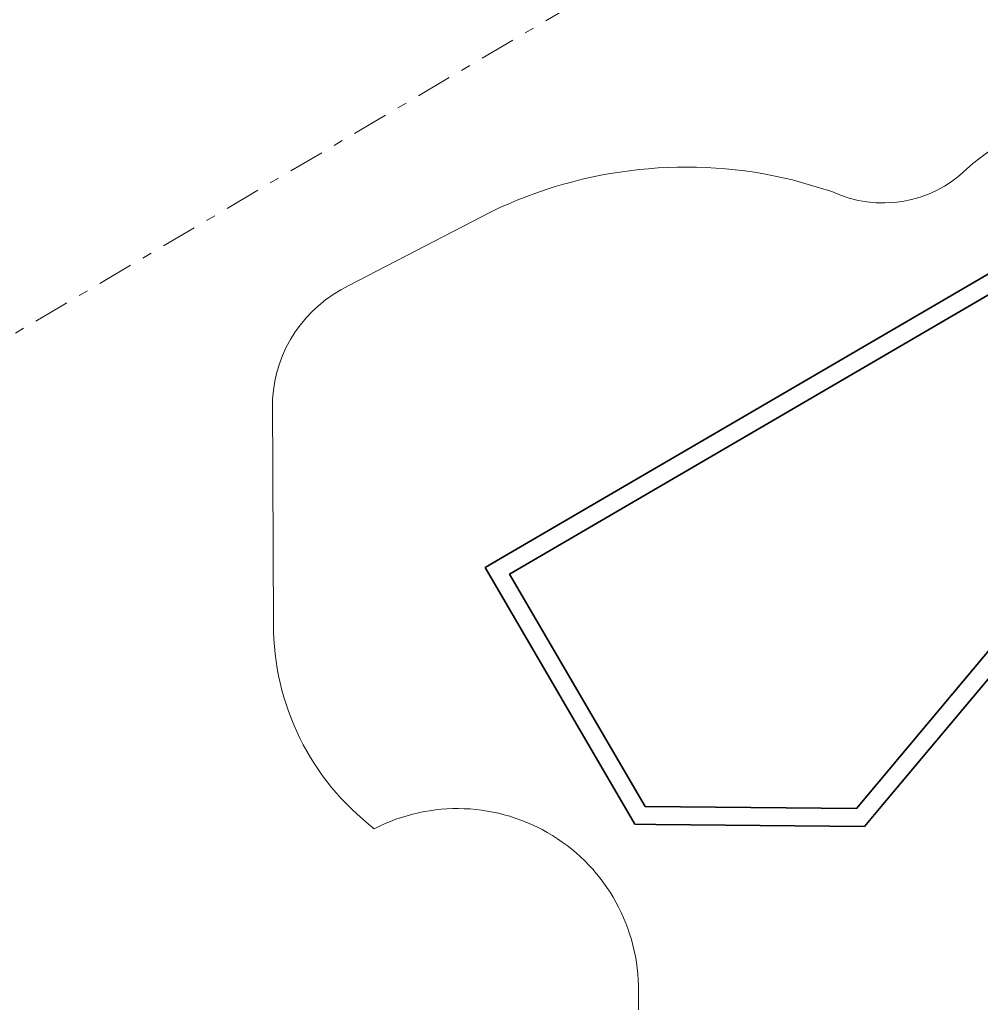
# Model space of a CAD drawing. Header units: inches. Extents: x -1094 to 3113, y -1192 to 2792.
# Drawn here: x -34 to 503, y 562 to 1112 of the extents above; entities that cross this region are included whole.
import ezdxf

# ---------------------------------------------------------------- set-up
doc = ezdxf.new("R2010")
doc.units = ezdxf.units.IN
doc.header["$MEASUREMENT"] = 0
doc.linetypes.add('Dashed - Double', pattern=[41.333332, 19.999999, -8, 5.333333, -8])
doc.layers.add('L - SITE - PROPERTY LINES.3D', color=7, linetype='Continuous')
doc.layers.add('L - SITE - SURFACES.3D', color=7, linetype='Continuous')
doc.layers.add('L - SITE - PROPERTY LINES.3D_Pen_No__1', color=7, linetype='Continuous', lineweight=18)
doc.layers.add('L - SITE - SURFACES.3D_Pen_No__121', color=7, linetype='Continuous', lineweight=18)

# ---------------------------------------------------------------- blocks, each defined once
blk = doc.blocks.new('Mesh_1', base_point=(-1093.6, 314.1))
at = {"layer": 'L - SITE - PROPERTY LINES.3D_Pen_No__1', "color": 7, "linetype": 'Dashed - Double', "lineweight": 18, "flags": 128}
blk.add_lwpolyline([(-1093.6, 314.1), (3113.15, 2792.05), (2702.45, 809.2), (1135.2, -113.97), (1025.79, -710.96, 0.305756), (411.13, -979.92), (276.83, -1192)], format="xyb", close=True, dxfattribs=at)
blk = doc.blocks.new('Slab_14', base_point=(107.02, 899.77))
at = {"layer": 'L - SITE - SURFACES.3D_Pen_No__121', "color": 7, "linetype": 'Continuous', "lineweight": 18, "flags": 128}
blk.add_lwpolyline([(834.27, 536.93), (812.46, 576.42), (844.39, 594.13), (793.86, 681.66), (763.59, 664.89), (751.72, 686.38), (751.72, 1035.01, 0.095351), (668.16, 1066.16, 0.104817), (563.21, 1061.73, 0.137274), (494.75, 1028.26, -0.312421), (419.6, 1015.82), (397.55, 1022.3, 0.174521), (229.17, 1004.48), (149.7, 963.24, 0.273901), (107.02, 899.77), (107.57, 774.08, 0.234274), (163.9, 659.66, -0.565529), (311.46, 568.63), (311.41, 535.5)], format="xyb", dxfattribs=at)
blk = doc.blocks.new('Slab_19', base_point=(613.13, 1020))
at = {"layer": 'L - SITE - SURFACES.3D_Pen_No__121', "color": 7, "linetype": 'Continuous', "lineweight": 18, "flags": 128}
blk.add_lwpolyline([(613.13, 1020), (239.47, 801.98), (315.23, 672.17), (433.26, 671.01), (528.59, 784.62), (713.24, 782.66), (714.83, 947.24), (655.35, 947.72), (655.23, 947.84), (625.22, 999.28), (625.23, 999.28)], close=True, dxfattribs=at)
blk = doc.blocks.new('Slab_20', base_point=(613.13, 1020))
at = {"layer": 'L - SITE - SURFACES.3D_Pen_No__121', "color": 7, "linetype": 'Continuous', "lineweight": 18, "flags": 128}
blk.add_lwpolyline([(613.13, 1020), (239.47, 801.98), (315.23, 672.17), (433.26, 671.01), (528.59, 784.62), (713.24, 782.66), (714.83, 947.24), (655.35, 947.72), (655.23, 947.84), (613.28, 1019.73)], close=True, dxfattribs=at)
blk = doc.blocks.new('Wall_133', base_point=(239.47, 801.98))
at = {"layer": 'L - SITE - SURFACES.3D_Pen_No__121', "color": 7, "linetype": 'Continuous', "lineweight": 35, "flags": 128}
for points in [[(225.79, 805.58), (234.43, 810.62)], [(225.79, 805.58), (309.46, 662.23)], [(315.23, 672.17), (239.47, 801.98)], [(309.46, 662.23), (321.11, 662.11)]]:
    blk.add_lwpolyline(points, dxfattribs=at)
blk = doc.blocks.new('Wall_134', base_point=(315.23, 672.17))
at = {"layer": 'L - SITE - SURFACES.3D_Pen_No__121', "color": 7, "linetype": 'Continuous', "lineweight": 35, "flags": 128}
for points in [[(433.26, 671.01), (315.23, 672.17)], [(437.88, 660.96), (446.2, 670.88)], [(321.11, 662.11), (437.88, 660.96)]]:
    blk.add_lwpolyline(points, dxfattribs=at)
blk = doc.blocks.new('Wall_135', base_point=(433.26, 671.01))
at = {"layer": 'L - SITE - SURFACES.3D_Pen_No__121', "color": 7, "linetype": 'Continuous', "lineweight": 35, "flags": 128}
for points in [[(528.59, 784.62), (433.26, 671.01)], [(528.59, 784.62), (541.53, 784.48)], [(446.2, 670.88), (533.21, 774.57)]]:
    blk.add_lwpolyline(points, dxfattribs=at)
blk = doc.blocks.new('Wall_140', base_point=(613.13, 1020))
at = {"layer": 'L - SITE - SURFACES.3D_Pen_No__121', "color": 7, "linetype": 'Continuous', "lineweight": 35, "flags": 128}
for points in [[(608.09, 1028.63), (234.43, 810.62)], [(239.47, 801.98), (613.13, 1020)]]:
    blk.add_lwpolyline(points, dxfattribs=at)

msp = doc.modelspace()

# ---------------------------------------------------------------- block references
at = {"layer": 'L - SITE - PROPERTY LINES.3D', "color": 7, "lineweight": 35}
msp.add_blockref('Mesh_1', (-1093.6, 314.1), dxfattribs=at)
at = {"layer": 'L - SITE - SURFACES.3D', "color": 7, "linetype": 'Continuous', "lineweight": 18}
for name, p in [('Slab_14', (107.02, 899.77)), ('Slab_19', (613.13, 1020)), ('Slab_20', (613.13, 1020))]:
    msp.add_blockref(name, p, dxfattribs=at)
at = {"layer": 'L - SITE - SURFACES.3D', "color": 7, "lineweight": 18}
for name, p in [('Wall_140', (613.13, 1020)), ('Wall_133', (239.47, 801.98)), ('Wall_135', (433.26, 671.01)), ('Wall_134', (315.23, 672.17))]:
    msp.add_blockref(name, p, dxfattribs=at)

doc.saveas('drawing.dxf')
